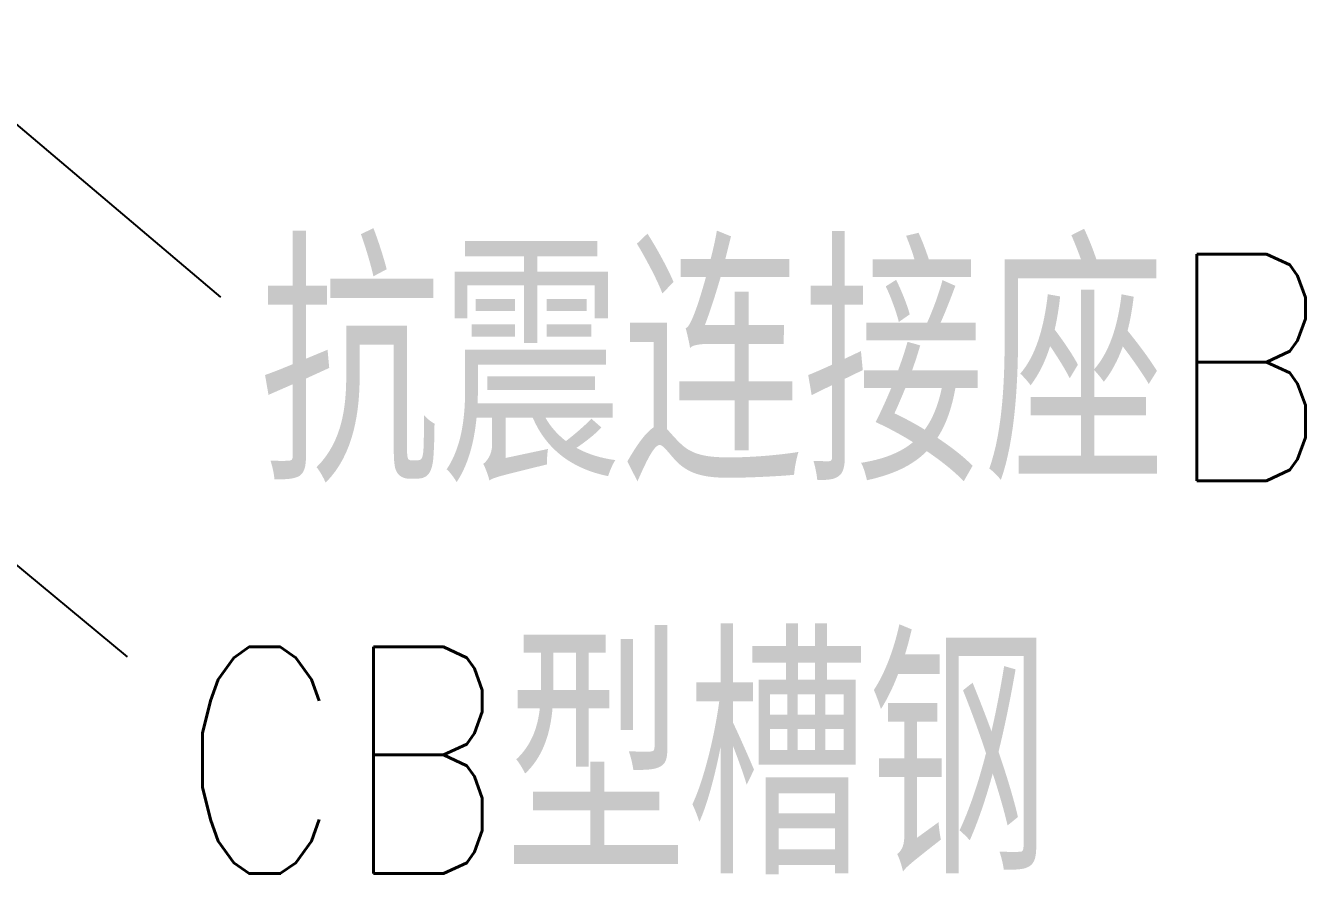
# Model space of a CAD drawing. Extents: x 1725261 to 1937680, y 860327 to 1571294.
# Drawn here: x 1855545 to 1857804, y 1234139 to 1235638 of the extents above; entities that cross this region are included whole.
import ezdxf

# ---------------------------------------------------------------- set-up
doc = ezdxf.new("R2010")
doc.units = 0
doc.header["$LTSCALE"] = 1000
doc.header["$MEASUREMENT"] = 0
doc.layers.add('W_DIM', color=4, linetype='Continuous')
doc.styles.get("Standard").update_dxf_attribs({"font": 'gbenor.shx', "bigfont": 'gbcbig.shx'})
doc.styles.add('wwp100', font='txt.shx', dxfattribs={"width": 0.7, "height": 400, "bigfont": 'hztxt.shx'})
doc.dimstyles.get("Standard").update_dxf_attribs({"dimtxt": 0.18, "dimasz": 0.18, "dimexe": 0.18, "dimexo": 0.0625, "dimgap": 0.09, "dimtad": 0, "dimtih": 1, "dimtoh": 1, "dimdec": 4, "dimzin": 0, "dimdsep": 46, "dimtxsty": 'Standard', "dimcen": 0.09, "dimadec": 0, "dimazin": 0, "dimtfac": 1, "dimtdec": 4, "dimtofl": 0, "dimtmove": 0, "dimatfit": 3, "dimfxl": 0, "dimtolj": 1, "dimtzin": 0, "dimarcsym": 0})

msp = doc.modelspace()

# ---------------------------------------------------------------- texts
at = {"layer": 'W_DIM', "color": 7, "style": 'wwp100', "width": 0.8}
for s, p in [('抗震连接座B', (1855957.6, 1234834.3)), ('CB型槽钢', (1855816.2, 1234140.9))]:
    msp.add_text(s, height=400, dxfattribs=at).set_placement(p)

# ---------------------------------------------------------------- leaders
for points in [[(1855321.7, 1235637.8), (1855889.1, 1235158.6)], [(1855185.1, 1234970.5), (1855724.1, 1234523.4)]]:
    msp.add_leader(points, dimstyle='Standard', override={"dimgap": 20})

doc.saveas('drawing.dxf')
